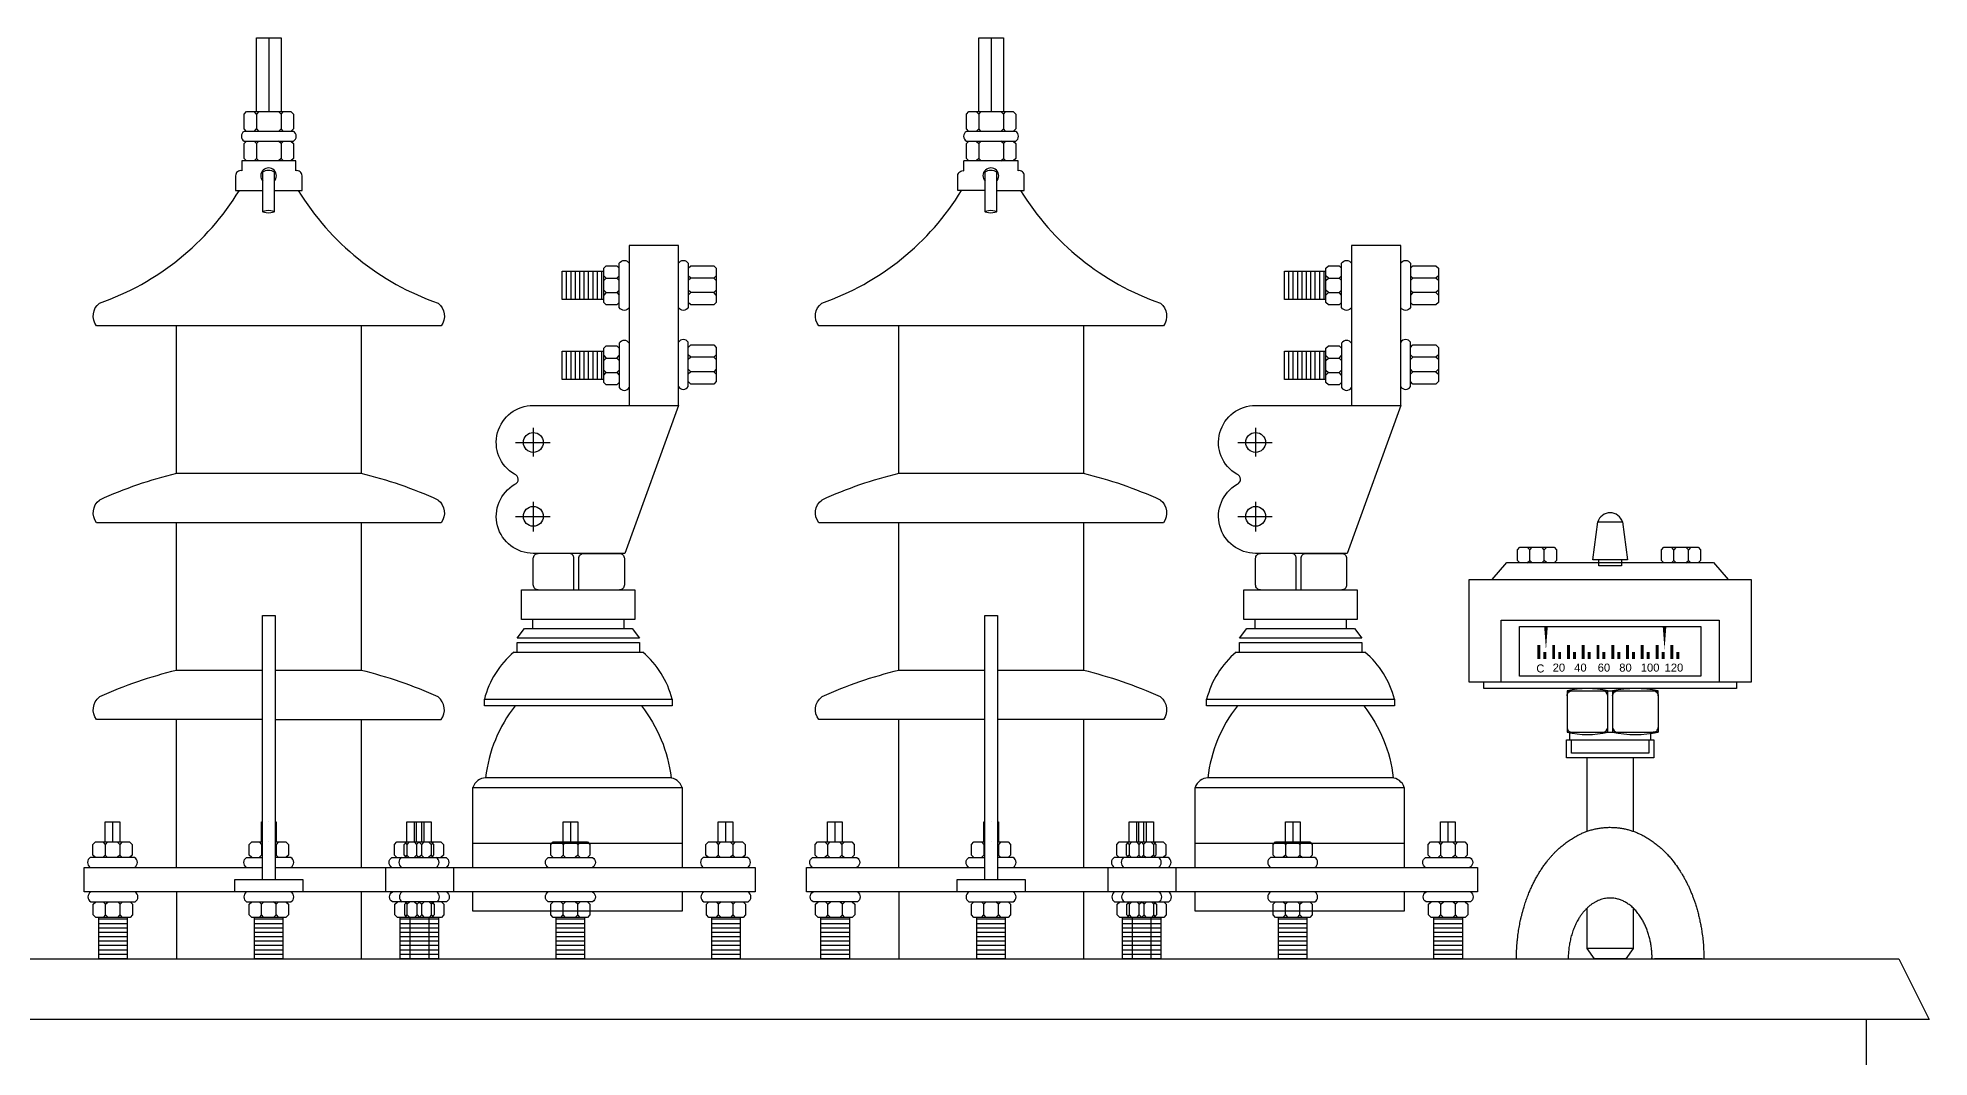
# Model space of a CAD drawing. Header units: millimetres. Extents: x 20927 to 53748, y 38421 to 54891.
# Drawn here: x 45796 to 46696, y 46517 to 47003 of the extents above; entities that cross this region are included whole.
import ezdxf

# ---------------------------------------------------------------- set-up
doc = ezdxf.new("R2010")
doc.units = ezdxf.units.MM
doc.linetypes.add('CENTERX2', pattern=[101.6, 63.5, -12.7, 12.7, -12.7])
doc.layers.add('Btrans.', color=2, linetype='Continuous')
doc.layers.add('HIGHT', color=8, linetype='Continuous')
doc.styles.get("Standard").update_dxf_attribs({"font": 'arial.ttf'})

msp = doc.modelspace()

# ---------------------------------------------------------------- linework, layer by layer
at = {"layer": 'Btrans.'}
msp.add_line((46666.36, 46535.26), (46666.36, 44467.64), dxfattribs=at)
msp.add_lwpolyline([(44879.39, 46564.16), (46681.91, 46564.16), (46696.36, 46535.26), (44861.36, 46535.26), (44875.81, 46564.16)], dxfattribs=at)
at = {"layer": 'HIGHT'}
for p, q in [((45906.15, 47002.64), (45906.15, 46967.48)), ((46249.9, 47002.64), (46249.9, 46967.48)), ((45900.29, 46966.31), (45900.29, 46959.28)), ((45912.01, 46966.31), (45912.01, 46959.28)), ((46244.04, 46966.31), (46244.04, 46959.28)), ((46255.76, 46966.31), (46255.76, 46959.28)), ((46244.04, 46952.25), (46244.04, 46945.22)), ((46255.76, 46952.25), (46255.76, 46945.22)), ((45900.29, 46945.22), (45901.46, 46944.04)), ((45912.01, 46945.22), (45910.84, 46944.04)), ((45903.28, 46919.86), (45903.28, 46938.89)), ((46247.03, 46919.86), (46247.03, 46938.89)), ((46047.91, 46878.03), (46047.91, 46891.54)), ((46050, 46878.03), (46050, 46891.54)), ((46052.1, 46878.03), (46052.1, 46891.54)), ((46054.19, 46878.03), (46054.19, 46891.54)), ((46056.28, 46878.03), (46056.28, 46891.54)), ((46058.38, 46878.03), (46058.38, 46891.54)), ((46060.47, 46878.03), (46060.47, 46891.54)), ((46062.56, 46878.03), (46062.56, 46891.54)), ((46064.66, 46878.03), (46064.66, 46891.54)), ((46065.54, 46887.06), (46066.71, 46888.23)), ((46071.8, 46888.23), (46072.97, 46887.06)), ((46106.95, 46888.23), (46105.78, 46887.06)), ((46119.07, 46887.06), (46117.9, 46888.23)), ((46391.66, 46878.03), (46391.66, 46891.54)), ((46393.75, 46878.03), (46393.75, 46891.54)), ((46395.85, 46878.03), (46395.85, 46891.54)), ((46397.94, 46878.03), (46397.94, 46891.54)), ((46400.03, 46878.03), (46400.03, 46891.54)), ((46402.13, 46878.03), (46402.13, 46891.54)), ((46404.22, 46878.03), (46404.22, 46891.54)), ((46406.31, 46878.03), (46406.31, 46891.54)), ((46408.41, 46878.03), (46408.41, 46891.54)), ((46415.55, 46888.23), (46416.72, 46889.4)), ((46462.82, 46889.4), (46461.65, 46888.23)), ((46071.8, 46881.31), (46072.97, 46882.49)), ((46106.95, 46881.31), (46105.78, 46880.14)), ((46119.07, 46882.49), (46117.9, 46881.31)), ((46410.46, 46881.31), (46415.55, 46881.31)), ((46462.82, 46880.14), (46461.65, 46881.31)), ((46047.91, 46839.95), (46047.91, 46853.46)), ((46050, 46839.95), (46050, 46853.46)), ((46052.1, 46839.95), (46052.1, 46853.46)), ((46054.19, 46839.95), (46054.19, 46853.46)), ((46056.28, 46839.95), (46056.28, 46853.46)), ((46058.38, 46839.95), (46058.38, 46853.46)), ((46060.47, 46839.95), (46060.47, 46853.46)), ((46062.56, 46839.95), (46062.56, 46853.46)), ((46064.66, 46839.95), (46064.66, 46853.46)), ((46391.66, 46839.95), (46391.66, 46853.46)), ((46393.75, 46839.95), (46393.75, 46853.46)), ((46395.85, 46839.95), (46395.85, 46853.46)), ((46397.94, 46839.95), (46397.94, 46853.46)), ((46400.03, 46839.95), (46400.03, 46853.46)), ((46402.13, 46839.95), (46402.13, 46853.46)), ((46404.22, 46839.95), (46404.22, 46853.46)), ((46406.31, 46839.95), (46406.31, 46853.46)), ((46408.41, 46839.95), (46408.41, 46853.46)), ((46065.54, 46848.97), (46066.71, 46850.14)), ((46065.54, 46844.4), (46066.71, 46843.23)), ((46071.8, 46850.14), (46072.97, 46848.97)), ((46071.8, 46843.23), (46072.97, 46844.4)), ((46106.95, 46850.59), (46105.78, 46849.42)), ((46106.95, 46843.68), (46105.78, 46844.85)), ((46119.07, 46849.42), (46117.9, 46850.59)), ((46119.07, 46844.85), (46117.9, 46843.68)), ((46410.46, 46843.23), (46415.55, 46843.23)), ((46415.55, 46850.14), (46416.72, 46851.32)), ((46461.65, 46843.68), (46450.7, 46843.68)), ((46462.82, 46851.76), (46461.65, 46850.59)), ((46506.25, 46758.94), (46505.08, 46760.12)), ((46505.08, 46752.69), (46506.25, 46753.86)), ((46513.17, 46758.94), (46512, 46760.12)), ((46512, 46752.69), (46513.17, 46753.86)), ((46574.84, 46753.86), (46574.84, 46758.94)), ((46581.76, 46753.86), (46581.76, 46758.94)), ((45862.21, 46607.72), (45862.21, 46678.03)), ((45950.1, 46678.03), (45950.1, 46607.72)), ((46205.96, 46607.72), (46205.96, 46678.03)), ((46293.85, 46678.03), (46293.85, 46607.72)), ((45831.75, 46629.32), (45831.75, 46619.83)), ((45906.15, 46629.32), (45906.16, 46629.32)), ((45975.3, 46629.32), (45975.3, 46619.83)), ((45976.48, 46619.83), (45976.48, 46629.32)), ((45978.77, 46629.32), (45978.77, 46619.83)), ((45979.95, 46629.32), (45979.95, 46619.83)), ((46049.71, 46629.32), (46049.71, 46619.83)), ((46123.5, 46629.32), (46123.5, 46619.83)), ((46175.5, 46629.32), (46175.5, 46619.83)), ((46249.9, 46629.32), (46249.91, 46629.32)), ((46319.05, 46629.32), (46319.05, 46619.83)), ((46320.23, 46619.83), (46320.23, 46629.32)), ((46322.52, 46629.32), (46322.52, 46619.83)), ((46323.7, 46629.32), (46323.7, 46619.83)), ((46393.46, 46629.32), (46393.46, 46619.83)), ((46467.25, 46629.32), (46467.25, 46619.83)), ((45827.11, 46619.83), (45828.28, 46618.66)), ((45834.03, 46619.83), (45835.2, 46618.66)), ((45901.52, 46619.83), (45902.69, 46618.66)), ((45906.15, 46619.83), (45906.16, 46619.83)), ((45910.78, 46619.83), (45909.61, 46618.66)), ((45973, 46619.83), (45971.83, 46618.66)), ((45975.31, 46619.83), (45976.48, 46618.66)), ((45979.92, 46619.83), (45978.75, 46618.66)), ((45984.57, 46619.83), (45983.4, 46618.66)), ((46047.41, 46619.83), (46046.24, 46618.66)), ((46054.33, 46619.83), (46053.16, 46618.66)), ((46121.2, 46619.83), (46120.03, 46618.66)), ((46128.12, 46619.83), (46126.95, 46618.66)), ((46170.86, 46619.83), (46172.03, 46618.66)), ((46177.78, 46619.83), (46178.95, 46618.66)), ((46245.27, 46619.83), (46246.44, 46618.66)), ((46249.9, 46619.83), (46249.91, 46619.83)), ((46254.53, 46619.83), (46253.36, 46618.66)), ((46314.41, 46619.83), (46315.58, 46618.66)), ((46319.06, 46619.83), (46320.23, 46618.66)), ((46321.33, 46619.83), (46322.5, 46618.66)), ((46328.32, 46619.83), (46327.15, 46618.66)), ((46391.16, 46619.83), (46389.99, 46618.66)), ((46398.08, 46619.83), (46396.91, 46618.66)), ((46464.95, 46619.83), (46463.78, 46618.66)), ((46471.87, 46619.83), (46470.7, 46618.66)), ((45828.28, 46613.58), (45827.11, 46612.4)), ((45835.2, 46613.58), (45836.37, 46612.4)), ((45902.69, 46613.58), (45901.52, 46612.4)), ((45909.61, 46613.58), (45910.78, 46612.4)), ((45971.83, 46613.58), (45973, 46612.4)), ((45976.48, 46613.58), (45977.65, 46612.4)), ((45978.75, 46613.58), (45979.92, 46612.4)), ((45983.4, 46613.58), (45984.57, 46612.4)), ((46046.24, 46613.58), (46047.41, 46612.4)), ((46053.16, 46613.58), (46054.33, 46612.4)), ((46120.03, 46613.58), (46121.2, 46612.4)), ((46126.95, 46613.58), (46128.12, 46612.4)), ((46172.03, 46613.58), (46170.86, 46612.4)), ((46178.95, 46613.58), (46180.12, 46612.4)), ((46246.44, 46613.58), (46245.27, 46612.4)), ((46253.36, 46613.58), (46254.53, 46612.4)), ((46315.58, 46613.58), (46314.41, 46612.4)), ((46320.23, 46613.58), (46321.4, 46612.4)), ((46322.5, 46613.58), (46321.33, 46612.4)), ((46327.15, 46613.58), (46328.32, 46612.4)), ((46389.99, 46613.58), (46391.16, 46612.4)), ((46396.91, 46613.58), (46398.08, 46612.4)), ((46463.78, 46613.58), (46464.95, 46612.4)), ((46470.7, 46613.58), (46469.52, 46612.4)), ((45961.81, 46596), (45961.81, 46607.72)), ((45994.04, 46607.72), (45994.04, 46596)), ((46305.56, 46596), (46305.56, 46607.72)), ((46337.79, 46607.72), (46337.79, 46596)), ((45835.42, 46590.14), (45836.59, 46591.31)), ((45862.21, 46596), (45862.21, 46563.97)), ((45950.1, 46596.21), (45950.1, 46563.97)), ((46127.16, 46590.14), (46125.99, 46591.31)), ((46179.17, 46590.14), (46180.34, 46591.31)), ((46205.96, 46596), (46205.96, 46563.97)), ((46246.44, 46590.14), (46247.62, 46591.31)), ((46293.85, 46596.21), (46293.85, 46563.97)), ((46315.8, 46590.14), (46314.63, 46591.31)), ((46322.72, 46590.14), (46323.89, 46591.31)), ((46389.99, 46590.14), (46391.16, 46591.31)), ((46396.91, 46590.14), (46398.08, 46591.31)), ((46464, 46590.14), (46465.17, 46591.31)), ((46470.91, 46590.14), (46472.09, 46591.31)), ((45838.7, 46583), (45825.19, 46583)), ((45828.5, 46585.05), (45828.5, 46590.14)), ((45836.59, 46583.88), (45835.42, 46585.05)), ((45912.89, 46583), (45899.38, 46583)), ((45902.69, 46585.05), (45902.69, 46590.14)), ((45909.61, 46585.05), (45909.61, 46590.14)), ((45986.9, 46583), (45968.74, 46583)), ((45973.22, 46583.88), (45972.05, 46585.05)), ((45973.39, 46564.16), (45973.39, 46583.88)), ((45976.7, 46585.05), (45976.7, 46590.14)), ((45978.97, 46585.05), (45978.97, 46590.14)), ((45982.25, 46583.88), (45982.25, 46564.16)), ((45983.62, 46585.05), (45983.62, 46590.14)), ((46056.44, 46583), (46042.93, 46583)), ((46047.41, 46583.88), (46046.24, 46585.05)), ((46054.33, 46583.88), (46053.16, 46585.05)), ((46130.45, 46583), (46116.94, 46583)), ((46121.42, 46583.88), (46120.25, 46585.05)), ((46125.99, 46583.88), (46127.16, 46585.05)), ((46182.45, 46583), (46168.94, 46583)), ((46172.25, 46585.05), (46172.25, 46590.14)), ((46180.34, 46583.88), (46179.17, 46585.05)), ((46256.64, 46583), (46243.13, 46583)), ((46247.62, 46583.88), (46246.44, 46585.05)), ((46253.36, 46585.05), (46253.36, 46590.14)), ((46330.65, 46583), (46312.49, 46583)), ((46314.63, 46583.88), (46315.8, 46585.05)), ((46317.14, 46564.16), (46317.14, 46583.88)), ((46320.45, 46585.05), (46320.45, 46590.14)), ((46321.54, 46583.88), (46322.72, 46585.05)), ((46326, 46583.88), (46326, 46564.16)), ((46327.37, 46585.05), (46327.37, 46590.14)), ((46400.19, 46583), (46386.68, 46583)), ((46398.08, 46583.88), (46396.91, 46585.05)), ((46474.2, 46583), (46460.69, 46583)), ((46472.09, 46583.88), (46470.91, 46585.05)), ((45838.7, 46580.9), (45825.19, 46580.9)), ((45838.7, 46578.81), (45825.19, 46578.81)), ((45838.7, 46576.72), (45825.19, 46576.72)), ((45838.7, 46574.62), (45825.19, 46574.62)), ((45912.89, 46580.9), (45899.38, 46580.9)), ((45912.89, 46578.81), (45899.38, 46578.81)), ((45912.89, 46576.72), (45899.38, 46576.72)), ((45912.89, 46574.62), (45899.38, 46574.62)), ((45986.9, 46580.9), (45968.74, 46580.9)), ((45986.9, 46578.81), (45968.74, 46578.81)), ((45986.9, 46576.72), (45968.74, 46576.72)), ((45986.9, 46574.62), (45968.74, 46574.62)), ((46056.44, 46580.9), (46042.93, 46580.9)), ((46056.44, 46578.81), (46042.93, 46578.81)), ((46056.44, 46576.72), (46042.93, 46576.72)), ((46056.44, 46574.62), (46042.93, 46574.62)), ((46130.45, 46580.9), (46116.94, 46580.9)), ((46130.45, 46578.81), (46116.94, 46578.81)), ((46130.45, 46576.72), (46116.94, 46576.72)), ((46130.45, 46574.62), (46116.94, 46574.62)), ((46182.45, 46580.9), (46168.94, 46580.9)), ((46182.45, 46578.81), (46168.94, 46578.81)), ((46182.45, 46576.72), (46168.94, 46576.72)), ((46182.45, 46574.62), (46168.94, 46574.62)), ((46256.64, 46580.9), (46243.13, 46580.9)), ((46256.64, 46578.81), (46243.13, 46578.81)), ((46256.64, 46576.72), (46243.13, 46576.72)), ((46256.64, 46574.62), (46243.13, 46574.62)), ((46330.65, 46580.9), (46312.49, 46580.9)), ((46330.65, 46578.81), (46312.49, 46578.81)), ((46330.65, 46576.72), (46312.49, 46576.72)), ((46330.65, 46574.62), (46312.49, 46574.62)), ((46400.19, 46580.9), (46386.68, 46580.9)), ((46400.19, 46578.81), (46386.68, 46578.81)), ((46400.19, 46576.72), (46386.68, 46576.72)), ((46400.19, 46574.62), (46386.68, 46574.62)), ((46474.2, 46580.9), (46460.69, 46580.9)), ((46474.2, 46578.81), (46460.69, 46578.81)), ((46474.2, 46576.72), (46460.69, 46576.72)), ((46474.2, 46574.62), (46460.69, 46574.62)), ((45838.7, 46572.53), (45825.19, 46572.53)), ((45838.7, 46570.44), (45825.19, 46570.44)), ((45838.7, 46568.34), (45825.19, 46568.34)), ((45838.7, 46566.25), (45825.19, 46566.25)), ((45912.89, 46572.53), (45899.38, 46572.53)), ((45912.89, 46570.44), (45899.38, 46570.44)), ((45912.89, 46568.34), (45899.38, 46568.34)), ((45912.89, 46566.25), (45899.38, 46566.25)), ((45986.9, 46572.53), (45968.74, 46572.53)), ((45986.9, 46570.44), (45968.74, 46570.44)), ((45986.9, 46568.34), (45968.74, 46568.34)), ((45986.9, 46566.25), (45968.74, 46566.25)), ((46056.44, 46572.53), (46042.93, 46572.53)), ((46056.44, 46570.44), (46042.93, 46570.44)), ((46056.44, 46568.34), (46042.93, 46568.34)), ((46056.44, 46566.25), (46042.93, 46566.25)), ((46130.45, 46572.53), (46116.94, 46572.53)), ((46130.45, 46570.44), (46116.94, 46570.44)), ((46130.45, 46568.34), (46116.94, 46568.34)), ((46130.45, 46566.25), (46116.94, 46566.25)), ((46182.45, 46572.53), (46168.94, 46572.53)), ((46182.45, 46570.44), (46168.94, 46570.44)), ((46182.45, 46568.34), (46168.94, 46568.34)), ((46182.45, 46566.25), (46168.94, 46566.25)), ((46256.64, 46572.53), (46243.13, 46572.53)), ((46256.64, 46570.44), (46243.13, 46570.44)), ((46256.64, 46568.34), (46243.13, 46568.34)), ((46256.64, 46566.25), (46243.13, 46566.25)), ((46330.65, 46572.53), (46312.49, 46572.53)), ((46330.65, 46570.44), (46312.49, 46570.44)), ((46330.65, 46568.34), (46312.49, 46568.34)), ((46330.65, 46566.25), (46312.49, 46566.25)), ((46400.19, 46572.53), (46386.68, 46572.53)), ((46400.19, 46570.44), (46386.68, 46570.44)), ((46400.19, 46568.34), (46386.68, 46568.34)), ((46400.19, 46566.25), (46386.68, 46566.25)), ((46474.2, 46572.53), (46460.69, 46572.53)), ((46474.2, 46570.44), (46460.69, 46570.44)), ((46474.2, 46568.34), (46460.69, 46568.34)), ((46474.2, 46566.25), (46460.69, 46566.25))]:
    msp.add_line(p, q, dxfattribs=at)
at = {"layer": 'HIGHT', "linetype": 'CENTERX2'}
for p, q in [((46032.05, 46817.03), (46032.05, 46803.28)), ((46375.8, 46817.03), (46375.8, 46803.28)), ((46023.58, 46810.01), (46039.99, 46810.01)), ((46367.33, 46810.01), (46383.74, 46810.01)), ((46032.05, 46781.77), (46032.05, 46767.67)), ((46375.8, 46781.77), (46375.8, 46767.67)), ((46023.58, 46774.82), (46039.99, 46774.82)), ((46367.33, 46774.82), (46383.74, 46774.82))]:
    msp.add_line(p, q, dxfattribs=at)
at = {"layer": 'HIGHT', "linetype": 'ByBlock'}
for p, q in [((46022.82, 46710.19), (46084.08, 46710.19)), ((46366.57, 46710.19), (46427.83, 46710.19))]:
    msp.add_line(p, q, dxfattribs=at)
at = {"layer": 'HIGHT'}
for points in [[(45900.29, 46967.48), (45900.29, 47002.64), (45912.01, 47002.64), (45912.01, 46967.48)], [(46244.04, 46967.48), (46244.04, 47002.64), (46255.76, 47002.64), (46255.76, 46967.48)], [(45895.6, 46958.11), (45894.43, 46959.28), (45894.43, 46966.31), (45895.6, 46967.48), (45916.7, 46967.48), (45917.87, 46966.31), (45917.87, 46959.28), (45916.7, 46958.11)], [(45901.46, 46967.48), (45900.29, 46966.31), (45899.12, 46967.48)], [(45910.84, 46967.48), (45912.01, 46966.31), (45913.18, 46967.48)], [(46239.35, 46958.11), (46238.18, 46959.28), (46238.18, 46966.31), (46239.35, 46967.48), (46260.45, 46967.48), (46261.62, 46966.31), (46261.62, 46959.28), (46260.45, 46958.11)], [(46242.87, 46967.48), (46244.04, 46966.31), (46245.21, 46967.48)], [(46254.59, 46967.48), (46255.76, 46966.31), (46256.93, 46967.48)], [(45895.6, 46944.04), (45894.43, 46945.22), (45894.43, 46952.25), (45895.6, 46953.42)], [(45899.12, 46958.11), (45900.29, 46959.28), (45901.46, 46958.11)], [(45899.12, 46953.42), (45900.29, 46952.25), (45901.46, 46953.42)], [(45900.29, 46952.25), (45900.29, 46945.22), (45899.12, 46944.04)], [(45913.18, 46958.11), (45912.01, 46959.28), (45910.84, 46958.11)], [(45913.18, 46953.42), (45912.01, 46952.25), (45910.84, 46953.42)], [(45912.01, 46952.25), (45912.01, 46945.22), (45913.18, 46944.04)], [(45916.7, 46953.42), (45917.87, 46952.25), (45917.87, 46945.22), (45916.7, 46944.04)], [(46239.35, 46944.04), (46238.18, 46945.22), (46238.18, 46952.25), (46239.35, 46953.42)], [(46245.21, 46958.11), (46244.04, 46959.28), (46242.87, 46958.11)], [(46242.87, 46953.42), (46244.04, 46952.25), (46245.21, 46953.42)], [(46256.93, 46958.11), (46255.76, 46959.28), (46254.59, 46958.11)], [(46256.93, 46953.42), (46255.76, 46952.25), (46254.59, 46953.42)], [(46260.45, 46953.42), (46261.62, 46952.25), (46261.62, 46945.22), (46260.45, 46944.04)], [(46245.21, 46944.04), (46244.04, 46945.22), (46242.87, 46944.04)], [(46254.59, 46944.04), (46255.76, 46945.22), (46256.93, 46944.04)], [(46101.1, 46827.64), (46101.1, 46903.81), (46077.66, 46903.81), (46077.66, 46827.64)], [(46444.85, 46827.64), (46444.85, 46903.81), (46421.41, 46903.81), (46421.41, 46827.64)], [(46065.54, 46878.03), (46045.82, 46878.03), (46045.82, 46891.54), (46065.54, 46891.54)], [(46072.97, 46876.63), (46071.8, 46875.45), (46066.71, 46875.45), (46065.54, 46876.63), (46065.54, 46892.92), (46066.71, 46894.09), (46071.8, 46894.09), (46072.97, 46892.92)], [(46065.54, 46889.4), (46066.71, 46888.23), (46071.8, 46888.23), (46072.97, 46889.4)], [(46105.78, 46892.92), (46106.95, 46894.09), (46117.9, 46894.09), (46119.07, 46892.92), (46119.07, 46876.63), (46117.9, 46875.45), (46106.95, 46875.45), (46105.78, 46876.63)], [(46119.07, 46889.4), (46117.9, 46888.23), (46106.95, 46888.23), (46105.78, 46889.4)], [(46409.29, 46878.03), (46389.57, 46878.03), (46389.57, 46891.54), (46409.29, 46891.54)], [(46416.72, 46876.63), (46415.55, 46875.45), (46410.46, 46875.45), (46409.29, 46876.63), (46409.29, 46892.92), (46410.46, 46894.09), (46415.55, 46894.09), (46416.72, 46892.92)], [(46409.29, 46887.06), (46410.46, 46888.23), (46409.29, 46889.4)], [(46410.46, 46888.23), (46415.55, 46888.23), (46416.72, 46887.06)], [(46449.53, 46892.92), (46450.7, 46894.09), (46461.65, 46894.09), (46462.82, 46892.92), (46462.82, 46876.63), (46461.65, 46875.45), (46450.7, 46875.45), (46449.53, 46876.63)], [(46449.53, 46889.4), (46450.7, 46888.23), (46449.53, 46887.06)], [(46462.82, 46887.06), (46461.65, 46888.23), (46450.7, 46888.23)], [(46065.54, 46882.49), (46066.71, 46881.31), (46065.54, 46880.14)], [(46066.71, 46881.31), (46071.8, 46881.31), (46072.97, 46880.14)], [(46119.07, 46880.14), (46117.9, 46881.31), (46106.95, 46881.31), (46105.78, 46882.49)], [(46409.29, 46880.14), (46410.46, 46881.31), (46409.29, 46882.49)], [(46416.72, 46880.14), (46415.55, 46881.31), (46416.72, 46882.49)], [(46449.53, 46882.49), (46450.7, 46881.31), (46449.53, 46880.14)], [(46462.82, 46882.49), (46461.65, 46881.31), (46450.7, 46881.31)], [(45950.1, 46865.53), (45950.1, 46795.22), (45862.21, 46795.22), (45862.21, 46865.53)], [(46293.85, 46865.53), (46293.85, 46795.22), (46205.96, 46795.22), (46205.96, 46865.53)], [(46065.54, 46839.95), (46045.82, 46839.95), (46045.82, 46853.46), (46065.54, 46853.46)], [(46072.97, 46838.54), (46071.8, 46837.37), (46066.71, 46837.37), (46065.54, 46838.54), (46065.54, 46854.83), (46066.71, 46856), (46071.8, 46856), (46072.97, 46854.83)], [(46105.78, 46855.28), (46106.95, 46856.45), (46117.9, 46856.45), (46119.07, 46855.28), (46119.07, 46838.99), (46117.9, 46837.82), (46106.95, 46837.82), (46105.78, 46838.99)], [(46409.29, 46839.95), (46389.57, 46839.95), (46389.57, 46853.46), (46409.29, 46853.46)], [(46416.72, 46838.54), (46415.55, 46837.37), (46410.46, 46837.37), (46409.29, 46838.54), (46409.29, 46854.83), (46410.46, 46856), (46415.55, 46856), (46416.72, 46854.83)], [(46449.53, 46855.28), (46450.7, 46856.45), (46461.65, 46856.45), (46462.82, 46855.28), (46462.82, 46838.99), (46461.65, 46837.82), (46450.7, 46837.82), (46449.53, 46838.99)], [(46065.54, 46851.32), (46066.71, 46850.14), (46071.8, 46850.14), (46072.97, 46851.32)], [(46065.54, 46842.06), (46066.71, 46843.23), (46071.8, 46843.23), (46072.97, 46842.06)], [(46119.07, 46851.76), (46117.9, 46850.59), (46106.95, 46850.59), (46105.78, 46851.76)], [(46119.07, 46842.5), (46117.9, 46843.68), (46106.95, 46843.68), (46105.78, 46842.5)], [(46409.29, 46848.97), (46410.46, 46850.14), (46409.29, 46851.32)], [(46409.29, 46844.4), (46410.46, 46843.23), (46409.29, 46842.06)], [(46410.46, 46850.14), (46415.55, 46850.14), (46416.72, 46848.97)], [(46416.72, 46842.06), (46415.55, 46843.23), (46416.72, 46844.4)], [(46449.53, 46851.76), (46450.7, 46850.59), (46449.53, 46849.42)], [(46449.53, 46842.5), (46450.7, 46843.68), (46449.53, 46844.85)], [(46462.82, 46849.42), (46461.65, 46850.59), (46450.7, 46850.59)], [(46462.82, 46844.85), (46461.65, 46843.68), (46462.82, 46842.5)], [(45903.16, 46701.47), (45862.21, 46701.47), (45862.21, 46771.78)], [(45950.1, 46771.78), (45950.1, 46701.47), (45909.14, 46701.47)], [(46246.91, 46701.47), (46205.96, 46701.47), (46205.96, 46771.78)], [(46293.85, 46771.78), (46293.85, 46701.47), (46252.89, 46701.47)], [(46488.32, 46744.75), (46495.36, 46752.9), (46593.7, 46752.9), (46600.73, 46744.75)], [(46507.42, 46752.69), (46506.25, 46753.86), (46506.25, 46758.94), (46507.42, 46760.12)], [(46514.34, 46752.69), (46513.17, 46753.86), (46513.17, 46758.94), (46514.34, 46760.12)], [(46549.98, 46754.05), (46549.98, 46751.21), (46539.07, 46751.21), (46539.07, 46754.05)], [(46576.01, 46760.12), (46574.84, 46758.94), (46573.67, 46760.12)], [(46573.67, 46752.69), (46574.84, 46753.86), (46576.01, 46752.69)], [(46582.93, 46760.12), (46581.76, 46758.94), (46580.58, 46760.12)], [(46580.58, 46752.69), (46581.76, 46753.86), (46582.93, 46752.69)], [(45903.16, 46601.98), (45903.16, 46727.6), (45909.14, 46727.6), (45909.14, 46601.98)], [(46246.91, 46601.98), (46246.91, 46727.6), (46252.89, 46727.6), (46252.89, 46601.98)], [(46492.61, 46695.82), (46492.61, 46725.34), (46596.44, 46725.34), (46596.44, 46695.82)], [(46604.64, 46695.82), (46604.64, 46692.81), (46484.41, 46692.81), (46484.41, 46695.82)], [(46567.38, 46689.4), (46567.38, 46674.37), (46567.38, 46672.03), (46565.03, 46672.03)], [(46525.41, 46668.39), (46525.41, 46672.03)], [(46563.67, 46672.03), (46563.67, 46668.39)], [(46562.97, 46668.39), (46562.97, 46662.14), (46526.12, 46662.14), (46526.12, 46668.39)], [(46533.54, 46624.86), (46533.54, 46659.79)], [(46555.54, 46659.79), (46555.54, 46624.86)], [(45828.28, 46619.83), (45828.28, 46629.32), (45835.22, 46629.32), (45835.22, 46619.83)], [(45902.69, 46619.83), (45902.69, 46629.32), (45903.16, 46629.32)], [(45909.14, 46629.32), (45909.63, 46629.32), (45909.63, 46619.83)], [(45971.83, 46619.83), (45971.83, 46629.32), (45983.42, 46629.32), (45983.42, 46619.83)], [(46046.24, 46619.83), (46046.24, 46629.32), (46053.18, 46629.32), (46053.18, 46619.83)], [(46120.03, 46619.83), (46120.03, 46629.32), (46126.97, 46629.32), (46126.97, 46619.83)], [(46172.03, 46619.83), (46172.03, 46629.32), (46178.97, 46629.32), (46178.97, 46619.83)], [(46246.44, 46619.83), (46246.44, 46629.32), (46246.91, 46629.32)], [(46252.89, 46629.32), (46253.38, 46629.32), (46253.38, 46619.83)], [(46315.58, 46619.83), (46315.58, 46629.32), (46327.17, 46629.32), (46327.17, 46619.83)], [(46389.99, 46619.83), (46389.99, 46629.32), (46396.93, 46629.32), (46396.93, 46619.83)], [(46463.78, 46619.83), (46463.78, 46629.32), (46470.72, 46629.32), (46470.72, 46619.83)], [(45823.6, 46612.4), (45822.42, 46613.58), (45822.42, 46618.66), (45823.6, 46619.83), (45839.89, 46619.83), (45841.06, 46618.66), (45841.06, 46613.58), (45839.89, 46612.4)], [(45829.45, 46619.83), (45828.28, 46618.66), (45828.28, 46613.58), (45829.45, 46612.4)], [(45836.37, 46619.83), (45835.2, 46618.66), (45835.2, 46613.58), (45834.03, 46612.4)], [(45898.01, 46612.4), (45896.83, 46613.58), (45896.83, 46618.66), (45898.01, 46619.83), (45903.16, 46619.83)], [(45903.16, 46619.13), (45902.69, 46618.66), (45902.69, 46613.58), (45903.16, 46613.11)], [(45909.14, 46619.83), (45914.3, 46619.83), (45915.47, 46618.66), (45915.47, 46613.58), (45914.3, 46612.4)], [(45909.14, 46619.13), (45909.61, 46618.66), (45909.61, 46613.58), (45909.14, 46613.11)], [(45967.14, 46612.4), (45965.97, 46613.58), (45965.97, 46618.66), (45967.14, 46619.83), (45988.08, 46619.83), (45989.26, 46618.66), (45989.26, 46613.58), (45988.08, 46612.4)], [(45971.79, 46612.4), (45970.62, 46613.58), (45970.62, 46618.66), (45971.79, 46619.83)], [(45970.66, 46619.83), (45971.83, 46618.66), (45971.83, 46613.58), (45970.66, 46612.4)], [(45977.65, 46619.83), (45976.48, 46618.66), (45976.48, 46613.58), (45975.31, 46612.4)], [(45977.58, 46619.83), (45978.75, 46618.66), (45978.75, 46613.58), (45977.58, 46612.4)], [(45982.23, 46619.83), (45983.4, 46618.66), (45983.4, 46613.58), (45982.23, 46612.4)], [(45983.43, 46619.83), (45984.61, 46618.66), (45984.61, 46613.58), (45983.43, 46612.4)], [(46041.56, 46612.4), (46040.38, 46613.58), (46040.38, 46618.66), (46041.56, 46619.83), (46057.85, 46619.83), (46059.02, 46618.66), (46059.02, 46613.58), (46057.85, 46612.4)], [(46045.07, 46619.83), (46046.24, 46618.66), (46046.24, 46613.58), (46045.07, 46612.4)], [(46051.99, 46619.83), (46053.16, 46618.66), (46053.16, 46613.58), (46051.99, 46612.4)], [(46115.34, 46612.4), (46114.17, 46613.58), (46114.17, 46618.66), (46115.34, 46619.83), (46131.63, 46619.83), (46132.81, 46618.66), (46132.81, 46613.58), (46131.63, 46612.4)], [(46118.86, 46619.83), (46120.03, 46618.66), (46120.03, 46613.58), (46118.86, 46612.4)], [(46125.77, 46619.83), (46126.95, 46618.66), (46126.95, 46613.58), (46125.77, 46612.4)], [(46167.35, 46612.4), (46166.17, 46613.58), (46166.17, 46618.66), (46167.35, 46619.83), (46183.64, 46619.83), (46184.81, 46618.66), (46184.81, 46613.58), (46183.64, 46612.4)], [(46173.2, 46619.83), (46172.03, 46618.66), (46172.03, 46613.58), (46173.2, 46612.4)], [(46180.12, 46619.83), (46178.95, 46618.66), (46178.95, 46613.58), (46177.78, 46612.4)], [(46241.76, 46612.4), (46240.58, 46613.58), (46240.58, 46618.66), (46241.76, 46619.83), (46246.91, 46619.83)], [(46246.91, 46619.13), (46246.44, 46618.66), (46246.44, 46613.58), (46246.91, 46613.11)], [(46252.89, 46619.83), (46258.05, 46619.83), (46259.22, 46618.66), (46259.22, 46613.58), (46258.05, 46612.4)], [(46252.89, 46619.13), (46253.36, 46618.66), (46253.36, 46613.58), (46252.89, 46613.11)], [(46310.89, 46612.4), (46309.72, 46613.58), (46309.72, 46618.66), (46310.89, 46619.83), (46331.83, 46619.83), (46333.01, 46618.66), (46333.01, 46613.58), (46331.83, 46612.4)], [(46315.54, 46612.4), (46314.37, 46613.58), (46314.37, 46618.66), (46315.54, 46619.83)], [(46316.75, 46619.83), (46315.58, 46618.66), (46315.58, 46613.58), (46316.75, 46612.4)], [(46321.4, 46619.83), (46320.23, 46618.66), (46320.23, 46613.58), (46319.06, 46612.4)], [(46323.67, 46619.83), (46322.5, 46618.66), (46322.5, 46613.58), (46323.67, 46612.4)], [(46325.98, 46619.83), (46327.15, 46618.66), (46327.15, 46613.58), (46325.98, 46612.4)], [(46327.18, 46619.83), (46328.36, 46618.66), (46328.36, 46613.58), (46327.18, 46612.4)], [(46385.31, 46612.4), (46384.13, 46613.58), (46384.13, 46618.66), (46385.31, 46619.83), (46401.6, 46619.83), (46402.77, 46618.66), (46402.77, 46613.58), (46401.6, 46612.4)], [(46388.82, 46619.83), (46389.99, 46618.66), (46389.99, 46613.58), (46388.82, 46612.4)], [(46395.74, 46619.83), (46396.91, 46618.66), (46396.91, 46613.58), (46395.74, 46612.4)], [(46459.09, 46612.4), (46457.92, 46613.58), (46457.92, 46618.66), (46459.09, 46619.83), (46475.38, 46619.83), (46476.56, 46618.66), (46476.56, 46613.58), (46475.38, 46612.4)], [(46462.61, 46619.83), (46463.78, 46618.66), (46463.78, 46613.58), (46462.61, 46612.4)], [(46469.52, 46619.83), (46470.7, 46618.66), (46470.7, 46613.58), (46471.87, 46612.4)], [(45909.14, 46607.72), (46137.59, 46607.72), (46137.59, 46596), (45818.26, 46596), (45818.26, 46607.72), (45903.16, 46607.72)], [(45889.99, 46596), (45889.99, 46601.98), (45922.31, 46601.98), (45922.31, 46596)], [(46252.89, 46607.72), (46481.34, 46607.72), (46481.34, 46596), (46162.01, 46596), (46162.01, 46607.72), (46246.91, 46607.72)], [(46233.74, 46596), (46233.74, 46601.98), (46266.06, 46601.98), (46266.06, 46596)], [(45840.1, 46591.31), (45841.28, 46590.14), (45841.28, 46585.05), (45840.1, 46583.88), (45823.81, 46583.88), (45822.64, 46585.05), (45822.64, 46590.14), (45823.81, 46591.31)], [(45827.33, 46591.31), (45828.5, 46590.14), (45829.67, 46591.31)], [(45834.24, 46583.88), (45835.42, 46585.05), (45835.42, 46590.14), (45834.24, 46591.31)], [(45914.3, 46591.31), (45915.47, 46590.14), (45915.47, 46585.05), (45914.3, 46583.88), (45898.01, 46583.88), (45896.83, 46585.05), (45896.83, 46590.14), (45898.01, 46591.31)], [(45901.52, 46591.31), (45902.69, 46590.14), (45903.87, 46591.31)], [(45910.78, 46591.31), (45909.61, 46590.14), (45908.44, 46591.31)], [(45988.3, 46591.31), (45989.47, 46590.14), (45989.47, 46585.05), (45988.3, 46583.88), (45967.36, 46583.88), (45966.19, 46585.05), (45966.19, 46590.14), (45967.36, 46591.31)], [(45972.01, 46583.88), (45970.84, 46585.05), (45970.84, 46590.14), (45972.01, 46591.31)], [(45973.22, 46591.31), (45972.05, 46590.14), (45970.88, 46591.31)], [(45975.53, 46591.31), (45976.7, 46590.14), (45977.87, 46591.31)], [(45977.79, 46591.31), (45978.97, 46590.14), (45980.14, 46591.31)], [(45984.79, 46591.31), (45983.62, 46590.14), (45982.44, 46591.31)], [(45983.65, 46591.31), (45984.82, 46590.14), (45984.82, 46585.05), (45983.65, 46583.88)], [(46057.85, 46591.31), (46059.02, 46590.14), (46059.02, 46585.05), (46057.85, 46583.88), (46041.56, 46583.88), (46040.38, 46585.05), (46040.38, 46590.14), (46041.56, 46591.31)], [(46047.41, 46591.31), (46046.24, 46590.14), (46045.07, 46591.31)], [(46054.33, 46591.31), (46053.16, 46590.14), (46051.99, 46591.31)], [(46131.85, 46591.31), (46133.02, 46590.14), (46133.02, 46585.05), (46131.85, 46583.88), (46115.56, 46583.88), (46114.39, 46585.05), (46114.39, 46590.14), (46115.56, 46591.31)], [(46121.42, 46591.31), (46120.25, 46590.14), (46119.08, 46591.31)], [(46128.34, 46583.88), (46127.16, 46585.05), (46127.16, 46590.14), (46128.34, 46591.31)], [(46183.85, 46591.31), (46185.03, 46590.14), (46185.03, 46585.05), (46183.85, 46583.88), (46167.56, 46583.88), (46166.39, 46585.05), (46166.39, 46590.14), (46167.56, 46591.31)], [(46171.08, 46591.31), (46172.25, 46590.14), (46173.42, 46591.31)], [(46177.99, 46583.88), (46179.17, 46585.05), (46179.17, 46590.14), (46177.99, 46591.31)], [(46258.05, 46591.31), (46259.22, 46590.14), (46259.22, 46585.05), (46258.05, 46583.88), (46241.76, 46583.88), (46240.58, 46585.05), (46240.58, 46590.14), (46241.76, 46591.31)], [(46245.27, 46583.88), (46246.44, 46585.05), (46246.44, 46590.14), (46245.27, 46591.31)], [(46254.53, 46591.31), (46253.36, 46590.14), (46252.19, 46591.31)], [(46332.05, 46591.31), (46333.22, 46590.14), (46333.22, 46585.05), (46332.05, 46583.88), (46311.11, 46583.88), (46309.94, 46585.05), (46309.94, 46590.14), (46311.11, 46591.31)], [(46315.76, 46583.88), (46314.59, 46585.05), (46314.59, 46590.14), (46315.76, 46591.31)], [(46316.97, 46583.88), (46315.8, 46585.05), (46315.8, 46590.14), (46316.97, 46591.31)], [(46319.28, 46591.31), (46320.45, 46590.14), (46321.62, 46591.31)], [(46323.89, 46583.88), (46322.72, 46585.05), (46322.72, 46590.14), (46321.54, 46591.31)], [(46328.54, 46591.31), (46327.37, 46590.14), (46326.19, 46591.31)], [(46327.4, 46591.31), (46328.57, 46590.14), (46328.57, 46585.05), (46327.4, 46583.88)], [(46401.6, 46591.31), (46402.77, 46590.14), (46402.77, 46585.05), (46401.6, 46583.88), (46385.31, 46583.88), (46384.13, 46585.05), (46384.13, 46590.14), (46385.31, 46591.31)], [(46389.99, 46585.05), (46389.99, 46590.14), (46388.82, 46591.31)], [(46395.74, 46583.88), (46396.91, 46585.05), (46396.91, 46590.14), (46395.74, 46591.31)], [(46475.6, 46591.31), (46476.77, 46590.14), (46476.77, 46585.05), (46475.6, 46583.88), (46459.31, 46583.88), (46458.14, 46585.05), (46458.14, 46590.14), (46459.31, 46591.31)], [(46464, 46585.05), (46464, 46590.14), (46462.83, 46591.31)], [(46469.74, 46583.88), (46470.91, 46585.05), (46470.91, 46590.14), (46469.74, 46591.31)], [(45838.7, 46583.88), (45838.7, 46564.16), (45825.19, 46564.16), (45825.19, 46583.88)], [(45829.67, 46583.88), (45828.5, 46585.05), (45827.33, 46583.88)], [(45912.89, 46583.88), (45912.89, 46564.16), (45899.38, 46564.16), (45899.38, 46583.88)], [(45903.87, 46583.88), (45902.69, 46585.05), (45901.52, 46583.88)], [(45908.44, 46583.88), (45909.61, 46585.05), (45910.78, 46583.88)], [(45986.9, 46583.88), (45986.9, 46564.16), (45968.74, 46564.16), (45968.74, 46583.88)], [(45970.88, 46583.88), (45972.05, 46585.05), (45972.05, 46590.14)], [(45975.53, 46583.88), (45976.7, 46585.05), (45977.87, 46583.88)], [(45977.79, 46583.88), (45978.97, 46585.05), (45980.14, 46583.88)], [(45984.79, 46583.88), (45983.62, 46585.05), (45982.44, 46583.88)], [(46056.44, 46583.88), (46056.44, 46564.16), (46042.93, 46564.16), (46042.93, 46583.88)], [(46045.07, 46583.88), (46046.24, 46585.05), (46046.24, 46590.14)], [(46051.99, 46583.88), (46053.16, 46585.05), (46053.16, 46590.14)], [(46130.45, 46583.88), (46130.45, 46564.16), (46116.94, 46564.16), (46116.94, 46583.88)], [(46119.08, 46583.88), (46120.25, 46585.05), (46120.25, 46590.14)], [(46182.45, 46583.88), (46182.45, 46564.16), (46168.94, 46564.16), (46168.94, 46583.88)], [(46173.42, 46583.88), (46172.25, 46585.05), (46171.08, 46583.88)], [(46256.64, 46583.88), (46256.64, 46564.16), (46243.13, 46564.16), (46243.13, 46583.88)], [(46252.19, 46583.88), (46253.36, 46585.05), (46254.53, 46583.88)], [(46330.65, 46583.88), (46330.65, 46564.16), (46312.49, 46564.16), (46312.49, 46583.88)], [(46319.28, 46583.88), (46320.45, 46585.05), (46321.62, 46583.88)], [(46328.54, 46583.88), (46327.37, 46585.05), (46326.19, 46583.88)], [(46400.19, 46583.88), (46400.19, 46564.16), (46386.68, 46564.16), (46386.68, 46583.88)], [(46388.82, 46583.88), (46389.99, 46585.05), (46391.16, 46583.88)], [(46474.2, 46583.88), (46474.2, 46564.16), (46460.69, 46564.16), (46460.69, 46583.88)], [(46462.83, 46583.88), (46464, 46585.05), (46465.17, 46583.88)], [(46555.54, 46588.32), (46555.54, 46569.01), (46533.54, 46569.01), (46533.54, 46588.32)], [(46555.54, 46569.01), (46552.02, 46564.16), (46537.06, 46564.16), (46533.54, 46569.01)]]:
    msp.add_lwpolyline(points, dxfattribs=at)
for points in [[(45894.43, 46958.11, 0.56779), (45894.43, 46953.42), (45917.87, 46953.42, 0.56779), (45917.87, 46958.11)], [(46238.18, 46958.11, 0.56779), (46238.18, 46953.42), (46261.62, 46953.42, 0.56779), (46261.62, 46958.11)], [(46023.05, 46794.85, -0.762576), (46032.05, 46827.64), (46101.1, 46827.64), (46075.6, 46757.19), (46032.05, 46757.19, -0.767012), (46023.22, 46790.08, 0.731645)], [(46366.8, 46794.85, -0.762576), (46375.8, 46827.64), (46444.85, 46827.64), (46419.35, 46757.19), (46375.8, 46757.19, -0.767012), (46366.97, 46790.08, 0.731645)]]:
    msp.add_lwpolyline(points, format="xyb", close=True, dxfattribs=at)
for points, format in [([(45908.72, 46929.98), (45921.97, 46929.98), (45921.97, 46937.01, 0.471469), (45919.04, 46939.36), (45919.04, 46944.04), (45893.26, 46944.04), (45893.26, 46939.36, 0.471469), (45890.33, 46937.01), (45890.33, 46929.98), (45903.28, 46929.98)], "xyb"), ([(46247.03, 46929.98), (46234.08, 46929.98), (46234.08, 46937.01, -0.471469), (46237.01, 46939.36), (46237.01, 46944.04)], "xyb"), ([(46252.47, 46929.98), (46265.72, 46929.98), (46265.72, 46937.01, 0.471469), (46262.79, 46939.36), (46262.79, 46944.04), (46237.01, 46944.04)], "xyb"), ([(45903.28, 46938.86, -0.280335), (45908.72, 46938.89), (45908.72, 46919.86)], "xyb"), ([(46247.03, 46938.86, -0.280335), (46252.47, 46938.89), (46252.47, 46919.86)], "xyb"), ([(45920.17, 46929.98, 0.173722), (45986.73, 46876.35, -0.405237), (45988.18, 46865.53), (45824.12, 46865.53, -0.405237), (45825.57, 46876.35, 0.173722), (45892.14, 46929.98)], "xyb"), ([(46263.92, 46929.98, 0.173722), (46330.48, 46876.35, -0.405237), (46331.93, 46865.53), (46167.87, 46865.53, -0.405237), (46169.32, 46876.35, 0.173722), (46235.89, 46929.98)], "xyb"), ([(46077.66, 46874.22, -0.56779), (46072.97, 46874.22), (46072.97, 46895.32, -0.56779), (46077.66, 46895.32)], "xyb"), ([(46101.1, 46895.32, -0.56779), (46105.78, 46895.32), (46105.78, 46874.22, -0.56779), (46101.1, 46874.22)], "xyb"), ([(46421.41, 46874.22, -0.56779), (46416.72, 46874.22), (46416.72, 46895.32, -0.56779), (46421.41, 46895.32)], "xyb"), ([(46444.85, 46895.32, -0.56779), (46449.53, 46895.32), (46449.53, 46874.22, -0.56779), (46444.85, 46874.22)], "xyb"), ([(46077.66, 46857.23, 0.56779), (46072.97, 46857.23), (46072.97, 46836.14, 0.56779), (46077.66, 46836.14)], "xyb"), ([(46101.1, 46836.59, 0.56779), (46105.78, 46836.59), (46105.78, 46857.68, 0.56779), (46101.1, 46857.68)], "xyb"), ([(46421.41, 46857.23, 0.56779), (46416.72, 46857.23), (46416.72, 46836.14, 0.56779), (46421.41, 46836.14)], "xyb"), ([(46444.85, 46836.59, 0.56779), (46449.53, 46836.59), (46449.53, 46857.68, 0.56779), (46444.85, 46857.68)], "xyb"), ([(45986.73, 46782.6, -0.405237), (45988.18, 46771.78), (45824.12, 46771.78, -0.405237), (45825.57, 46782.6)], "xyb"), ([(46330.48, 46782.6, -0.405237), (46331.93, 46771.78), (46167.87, 46771.78, -0.405237), (46169.32, 46782.6)], "xyb"), ([(46051.37, 46739.82), (46051.37, 46754.85, 0.414214), (46049.02, 46757.19)], "xyb"), ([(46395.12, 46739.82), (46395.12, 46754.85, 0.414214), (46392.77, 46757.19)], "xyb"), ([(46513.99, 46722.55, 1.76, 0, 0), (46513.99, 46711.33, 0, 0, 0)], "xyseb"), ([(46570.41, 46722.55, 1.76, 0, 0), (46570.41, 46711.33, 0, 0, 0)], "xyseb"), ([(46565.03, 46691.74), (46567.38, 46691.74, 0.098454), (46545.71, 46691.74), (46545.71, 46689.4, -0.414214), (46548.06, 46691.74)], "xyb"), ([(45903.16, 46678.03), (45824.12, 46678.03, -0.405237), (45825.57, 46688.85)], "xyb"), ([(45909.14, 46678.03), (45988.18, 46678.03, 0.405237), (45986.73, 46688.85)], "xyb"), ([(46246.91, 46678.03), (46167.87, 46678.03, -0.405237), (46169.32, 46688.85)], "xyb"), ([(46330.48, 46688.85, -0.405237), (46331.93, 46678.03), (46252.89, 46678.03)], "xyb"), ([(46545.71, 46689.4), (46545.71, 46674.37), (46545.71, 46672.03, 0.098454), (46567.38, 46672.03)], "xyb"), ([(45842.29, 46607.72, 0.56779), (45842.29, 46612.4), (45821.19, 46612.4, 0.56779), (45821.19, 46607.72)], "xyb"), ([(45895.6, 46607.72, -0.56779), (45895.6, 46612.4), (45903.16, 46612.4)], "xyb"), ([(45916.7, 46607.72, 0.56779), (45916.7, 46612.4), (45909.14, 46612.4)], "xyb"), ([(45964.74, 46607.72, -0.56779), (45964.74, 46612.4), (45990.49, 46612.4, -0.56779), (45990.49, 46607.72)], "xyb"), ([(46039.15, 46607.72, -0.56779), (46039.15, 46612.4), (46060.25, 46612.4, -0.56779), (46060.25, 46607.72)], "xyb"), ([(46134.04, 46607.72, 0.56779), (46134.04, 46612.4), (46112.94, 46612.4, 0.56779), (46112.94, 46607.72)], "xyb"), ([(46164.94, 46607.72, -0.56779), (46164.94, 46612.4), (46186.04, 46612.4, -0.56779), (46186.04, 46607.72)], "xyb"), ([(46239.35, 46607.72, -0.56779), (46239.35, 46612.4), (46246.91, 46612.4)], "xyb"), ([(46260.45, 46607.72, 0.56779), (46260.45, 46612.4), (46252.89, 46612.4)], "xyb"), ([(46334.24, 46607.72, 0.56779), (46334.24, 46612.4), (46308.49, 46612.4, 0.56779), (46308.49, 46607.72)], "xyb"), ([(46404, 46607.72, 0.56779), (46404, 46612.4), (46382.9, 46612.4, 0.56779), (46382.9, 46607.72)], "xyb"), ([(46456.69, 46607.72, -0.56779), (46456.69, 46612.4), (46477.79, 46612.4, -0.56779), (46477.79, 46607.72)], "xyb"), ([(45821.41, 46596, 0.56779), (45821.41, 46591.31), (45842.51, 46591.31, 0.56779), (45842.51, 46596)], "xyb"), ([(45895.6, 46596, 0.56779), (45895.6, 46591.31), (45916.7, 46591.31, 0.56779), (45916.7, 46596)], "xyb"), ([(45990.7, 46596, -0.56779), (45990.7, 46591.31), (45964.96, 46591.31, -0.56779), (45964.96, 46596)], "xyb"), ([(46060.25, 46596, -0.56779), (46060.25, 46591.31), (46039.15, 46591.31, -0.56779), (46039.15, 46596)], "xyb"), ([(46113.16, 46596, 0.56779), (46113.16, 46591.31), (46134.25, 46591.31, 0.56779), (46134.25, 46596)], "xyb"), ([(46186.26, 46596, -0.56779), (46186.26, 46591.31), (46165.16, 46591.31, -0.56779), (46165.16, 46596)], "xyb"), ([(46239.35, 46596, 0.56779), (46239.35, 46591.31), (46260.45, 46591.31, 0.56779), (46260.45, 46596)], "xyb"), ([(46308.71, 46596, 0.56779), (46308.71, 46591.31), (46334.45, 46591.31, 0.56779), (46334.45, 46596)], "xyb"), ([(46382.9, 46596, 0.56779), (46382.9, 46591.31), (46404, 46591.31, 0.56779), (46404, 46596)], "xyb"), ([(46478, 46596, -0.56779), (46478, 46591.31), (46456.91, 46591.31, -0.56779), (46456.91, 46596)], "xyb")]:
    msp.add_lwpolyline(points, format=format, dxfattribs=at)
for points in [[(46538.69, 46772.14), (46550.36, 46772.14), (46552.71, 46754.05), (46536.35, 46754.05)], [(46500.39, 46758.94), (46501.56, 46760.12), (46517.86, 46760.12), (46519.03, 46758.94), (46519.03, 46753.86), (46517.86, 46752.69), (46501.56, 46752.69), (46500.39, 46753.86)], [(46568.98, 46753.86), (46568.98, 46758.94), (46570.15, 46760.12), (46586.44, 46760.12), (46587.61, 46758.94), (46587.61, 46753.86), (46586.44, 46752.69), (46570.15, 46752.69)], [(46477.42, 46744.75), (46611.64, 46744.75), (46611.64, 46695.82), (46477.42, 46695.82)], [(46501.4, 46722.41), (46587.65, 46722.41), (46587.65, 46698.75), (46501.4, 46698.75)], [(46523.77, 46668.39), (46565.31, 46668.39), (46565.31, 46659.79), (46523.77, 46659.79)]]:
    msp.add_lwpolyline(points, close=True, dxfattribs=at)
at = {"layer": 'HIGHT', "linetype": 'ByBlock'}
for points in [[(46034.39, 46739.82, -0.414214), (46032.05, 46742.16), (46032.05, 46754.85, -0.414214), (46034.39, 46757.19)], [(46053.71, 46739.82), (46053.71, 46754.85, -0.414214), (46056.05, 46757.19), (46073.03, 46757.19, -0.414214), (46075.37, 46754.85), (46075.37, 46742.16, -0.414214), (46073.03, 46739.82)], [(46378.14, 46739.82, -0.414214), (46375.8, 46742.16), (46375.8, 46754.85, -0.414214), (46378.14, 46757.19)], [(46397.46, 46739.82), (46397.46, 46754.85, -0.414214), (46399.8, 46757.19), (46416.78, 46757.19, -0.414214), (46419.12, 46754.85), (46419.12, 46742.16, -0.414214), (46416.78, 46739.82)], [(46524.04, 46672.03, 0.110221), (46543.37, 46672.03), (46543.37, 46691.74, 0.110221), (46524.04, 46691.74), (46548.06, 46691.74), (46565.03, 46691.74, -0.414214), (46567.38, 46689.4), (46567.38, 46691.74)], [(46524.05, 46691.74), (46524.05, 46689.4, -0.414214), (46526.39, 46691.74)], [(46083.52, 46684.64, -0.13826), (46097.58, 46650.38), (46009.32, 46650.38, 0.302706), (46003.25, 46645.77)], [(46427.27, 46684.64, -0.13826), (46441.33, 46650.38), (46353.07, 46650.38, 0.302706), (46347, 46645.77)], [(46524.05, 46689.4), (46524.05, 46674.37, 0.414214), (46526.39, 46672.03)], [(46524.05, 46674.37), (46524.05, 46672.03), (46548.06, 46672.03), (46565.03, 46672.03, 0.414214), (46567.38, 46674.37)]]:
    msp.add_lwpolyline(points, format="xyb", dxfattribs=at)
for points in [[(46026.48, 46739.82), (46080.42, 46739.82), (46080.42, 46725.72), (46026.48, 46725.72)], [(46370.23, 46739.82), (46424.17, 46739.82), (46424.17, 46725.72), (46370.23, 46725.72)], [(46027.83, 46721.5), (46079.07, 46721.5), (46082.59, 46716.89), (46024.31, 46716.89)], [(46371.58, 46721.5), (46422.82, 46721.5), (46426.34, 46716.89), (46368.06, 46716.89)], [(46008.75, 46687.75), (46098.14, 46687.75), (46098.14, 46684.64), (46008.75, 46684.64)], [(46352.5, 46687.75), (46441.89, 46687.75), (46441.89, 46684.64), (46352.5, 46684.64)]]:
    msp.add_lwpolyline(points, close=True, dxfattribs=at)
for points in [[(46031.82, 46721.5), (46031.82, 46725.72)], [(46075.08, 46725.72), (46075.08, 46721.5)], [(46375.57, 46721.5), (46375.57, 46725.72)], [(46418.83, 46725.72), (46418.83, 46721.5)], [(46024.31, 46710.19), (46024.31, 46714.8), (46082.59, 46714.8), (46082.59, 46710.19)], [(46368.06, 46710.19), (46368.06, 46714.8), (46426.34, 46714.8), (46426.34, 46710.19)], [(46003.25, 46607.72), (46003.25, 46645.77), (46102.82, 46645.77), (46102.82, 46607.72)], [(46347, 46607.72), (46347, 46645.77), (46446.57, 46645.77), (46446.57, 46607.72)], [(46003.25, 46619.23), (46102.82, 46619.23)], [(46347, 46619.23), (46446.57, 46619.23)], [(46102.82, 46596), (46102.82, 46586.89), (46003.25, 46586.89), (46003.25, 46596)], [(46446.57, 46596), (46446.57, 46586.89), (46347, 46586.89), (46347, 46596)]]:
    msp.add_lwpolyline(points, dxfattribs=at)
at = {"layer": 'HIGHT'}
for centre in [(46032.05, 46810.01), (46375.8, 46810.01), (46032.05, 46774.82), (46375.8, 46774.82)]:
    msp.add_circle(centre, 4.73, dxfattribs=at)
for centre, radius, start, end in [((45906.04, 46936.93), 3.74, 315.64556, 222.20732), ((46249.79, 46936.93), 3.74, 315.64556, 222.20732), ((45909.46, 46598.57), 202.24, 103.51156, 114.50517), ((45902.84, 46598.57), 202.24, 65.49483, 76.48844), ((46253.21, 46598.57), 202.24, 103.51156, 114.50517), ((46246.59, 46598.57), 202.24, 65.49483, 76.48844), ((46544.53, 46770.44), 6.08, 16.16751, 163.83249), ((45909.46, 46504.82), 202.24, 103.51156, 114.50517), ((45902.84, 46504.82), 202.24, 65.49483, 76.48844), ((46253.21, 46504.82), 202.24, 103.51156, 114.50517), ((46246.59, 46504.82), 202.24, 65.49483, 76.48844), ((46541.03, 46689.4), 2.34, 0, 90), ((46541.03, 46674.37), 2.34, 270, 0), ((45970.79, 46610.06), 2.73, 120.82507, 239.17493), ((45984.44, 46610.06), 2.73, 300.82507, 59.17493), ((46314.54, 46610.06), 2.73, 120.82507, 239.17493), ((46328.19, 46610.06), 2.73, 300.82507, 59.17493), ((45971.01, 46593.65), 2.73, 120.82507, 239.17493), ((45984.66, 46593.65), 2.73, 300.82507, 59.17493), ((46314.76, 46593.65), 2.73, 120.82507, 239.17493), ((46328.41, 46593.65), 2.73, 300.82507, 59.17493)]:
    msp.add_arc(centre, radius, start, end, dxfattribs=at)
at = {"layer": 'HIGHT', "linetype": 'ByBlock'}
for centre, radius, start, end in [((46050.73, 46677.07), 43.32, 130.12486, 165.72044), ((46056.17, 46677.07), 43.32, 14.27956, 49.87514), ((46394.48, 46677.07), 43.32, 130.12486, 165.72044), ((46399.92, 46677.07), 43.32, 14.27956, 49.87514), ((46077.1, 46642.57), 68.23, 141.93584, 173.42302), ((46420.85, 46642.57), 68.23, 141.93584, 173.42302), ((46548.06, 46674.37), 2.34, 180, 270), ((46096.32, 46643.52), 6.88, 19.06842, 86.4339), ((46440.07, 46643.52), 6.88, 19.06842, 86.4339)]:
    msp.add_arc(centre, radius, start, end, dxfattribs=at)
at = {"layer": 'HIGHT'}
for centre in [(45906, 46919.86), (46249.75, 46919.86)]:
    msp.add_ellipse(centre, major_axis=(-2.72, 0), ratio=0.240501, dxfattribs=at)
msp.add_rational_spline([(46499.95, 46564.16), (46499.94, 46570.15), (46500.76, 46576.09), (46502.11, 46586.25), (46505.98, 46595.73), (46509.31, 46603.96), (46514.81, 46610.95), (46520.61, 46618.4), (46528.94, 46622.86), (46544.54, 46631.21), (46560.14, 46622.86), (46567.88, 46618.73), (46573.45, 46611.95), (46581.35, 46602.29), (46585.07, 46590.38), (46589.17, 46577.59), (46589.13, 46564.16), (46576.81, 46564.16), (46564.49, 46564.16), (46564.49, 46593.12), (46544.54, 46593.12), (46524.59, 46593.12), (46524.59, 46564.16)], [1, 0.997651355028, 1, 0.991835439668, 1, 0.990029856328, 1, 0.978105417092, 1, 0.881610107852, 1, 0.980735144371, 1, 0.981643522936, 1, 0.987843244891, 1, 1, 1, 0.707106781187, 1, 0.707106781187, 1], degree=2, knots=[0, 0, 0, 0.1371, 0.1371, 0.392845, 0.392845, 0.675501, 0.675501, 1.094785, 1.094785, 2.077852, 2.077852, 2.471065, 2.471065, 2.854866, 2.854866, 3.167039, 3.167039, 4.167039, 4.167039, 5.737835, 5.737835, 7.308632, 7.308632, 7.308632], dxfattribs=at)
for points in [[(46511.32, 46713.61), (46509.91, 46713.61), (46511.32, 46706.95), (46509.91, 46706.95)], [(46514.17, 46710.28), (46512.76, 46710.28), (46514.17, 46706.95), (46512.76, 46706.95)], [(46518.35, 46713.61), (46516.94, 46713.61), (46518.35, 46706.95), (46516.94, 46706.95)], [(46521.2, 46710.28), (46519.8, 46710.28), (46521.2, 46706.95), (46519.8, 46706.95)], [(46525.38, 46713.61), (46523.98, 46713.61), (46525.38, 46706.95), (46523.98, 46706.95)], [(46528.23, 46710.28), (46526.83, 46710.28), (46528.23, 46706.95), (46526.83, 46706.95)], [(46532.41, 46713.61), (46531.01, 46713.61), (46532.41, 46706.95), (46531.01, 46706.95)], [(46535.26, 46710.28), (46533.86, 46710.28), (46535.26, 46706.95), (46533.86, 46706.95)], [(46539.44, 46713.61), (46538.04, 46713.61), (46539.44, 46706.95), (46538.04, 46706.95)], [(46542.3, 46710.28), (46540.89, 46710.28), (46542.3, 46706.95), (46540.89, 46706.95)], [(46546.48, 46713.61), (46545.07, 46713.61), (46546.48, 46706.95), (46545.07, 46706.95)], [(46549.33, 46710.28), (46547.92, 46710.28), (46549.33, 46706.95), (46547.92, 46706.95)], [(46553.51, 46713.61), (46552.1, 46713.61), (46553.51, 46706.95), (46552.1, 46706.95)], [(46556.36, 46710.28), (46554.95, 46710.28), (46556.36, 46706.95), (46554.95, 46706.95)], [(46560.54, 46713.61), (46559.13, 46713.61), (46560.54, 46706.95), (46559.13, 46706.95)], [(46563.39, 46710.28), (46561.98, 46710.28), (46563.39, 46706.95), (46561.98, 46706.95)], [(46567.57, 46713.61), (46566.16, 46713.61), (46567.57, 46706.95), (46566.16, 46706.95)], [(46570.42, 46710.28), (46569.01, 46710.28), (46570.42, 46706.95), (46569.01, 46706.95)], [(46574.6, 46713.61), (46573.19, 46713.61), (46574.6, 46706.95), (46573.19, 46706.95)], [(46577.45, 46710.28), (46576.05, 46710.28), (46577.45, 46706.95), (46576.05, 46706.95)]]:
    msp.add_trace(points, dxfattribs=at)

# ---------------------------------------------------------------- texts
for s, height, p in [('C', 3.81, (46509.39, 46700.5)), ('20', 3.809, (46517.18, 46700.91)), ('40', 3.809, (46527.42, 46700.91)), ('60', 3.809, (46538.62, 46700.91)), ('80', 3.809, (46548.87, 46700.91)), ('100', 3.809, (46559.11, 46700.91)), ('120', 3.809, (46570.45, 46700.91))]:
    msp.add_text(s, height=height, dxfattribs=at).set_placement(p)

doc.saveas('drawing.dxf')
